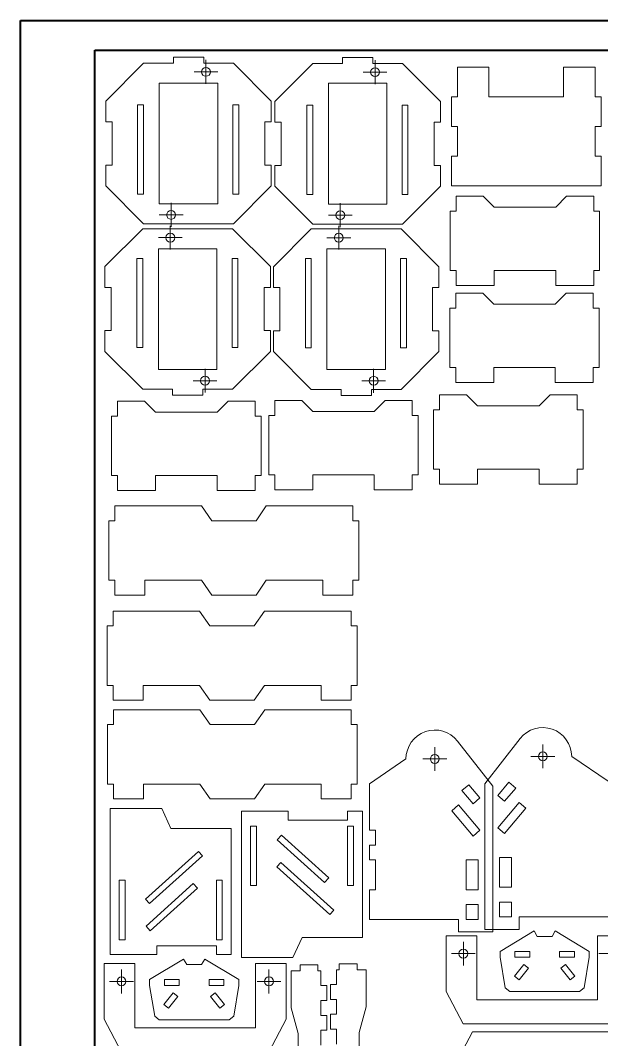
# Model space of a CAD drawing. Header units: millimetres. Extents: x 0 to 1189, y 0 to 841.
# Drawn here: x 0.1 to 195.6, y 498.4 to 841.2 of the extents above; entities that cross this region are included whole.
import ezdxf

# ---------------------------------------------------------------- set-up
doc = ezdxf.new("R2010")
doc.units = ezdxf.units.MM

# ---------------------------------------------------------------- blocks, each defined once
blk = doc.blocks.new('SW_CENTERMARKSYMBOL_4')
at = {"color": 0, "linetype": 'Continuous', "lineweight": 0}
for p, q in [((0, 2.5), (0, 4)), ((-2.5, 0), (-4, 0)), ((0, 0), (-2.5, 0)), ((0, 0), (0, 2.5)), ((0, 0), (0, -2.5)), ((0, 0), (2.5, 0)), ((2.5, 0), (4, 0)), ((0, -2.5), (0, -4))]:
    blk.add_line(p, q, dxfattribs=at)
blk = doc.blocks.new('SW_CENTERMARKSYMBOL_5')
at = {"color": 0, "linetype": 'Continuous', "lineweight": 0}
for p, q in [((0, 2.5), (0, 4)), ((-2.5, 0), (-4, 0)), ((0, 0), (-2.5, 0)), ((0, 0), (0, 2.5)), ((0, 0), (0, -2.5)), ((0, 0), (2.5, 0)), ((2.5, 0), (4, 0)), ((0, -2.5), (0, -4))]:
    blk.add_line(p, q, dxfattribs=at)
blk = doc.blocks.new('SW_CENTERMARKSYMBOL_6')
at = {"color": 0, "linetype": 'Continuous', "lineweight": 0}
for p, q in [((0, 2.5), (0, 4)), ((-2.5, 0), (-4, 0)), ((0, 0), (-2.5, 0)), ((0, 0), (0, 2.5)), ((0, 0), (0, -2.5)), ((0, 0), (2.5, 0)), ((2.5, 0), (4, 0)), ((0, -2.5), (0, -4))]:
    blk.add_line(p, q, dxfattribs=at)
blk = doc.blocks.new('SW_CENTERMARKSYMBOL_7')
at = {"color": 0, "linetype": 'Continuous', "lineweight": 0}
for p, q in [((0, 2.5), (0, 4)), ((-2.5, 0), (-4, 0)), ((0, 0), (-2.5, 0)), ((0, 0), (0, 2.5)), ((0, 0), (0, -2.5)), ((0, 0), (2.5, 0)), ((2.5, 0), (4, 0)), ((0, -2.5), (0, -4))]:
    blk.add_line(p, q, dxfattribs=at)
blk = doc.blocks.new('SW_CENTERMARKSYMBOL_12')
at = {"color": 0, "linetype": 'Continuous', "lineweight": 0}
for p, q in [((0, 2.5), (0, 4)), ((-2.5, 0), (-4, 0)), ((0, 0), (-2.5, 0)), ((0, 0), (0, 2.5)), ((0, 0), (0, -2.5)), ((0, 0), (2.5, 0)), ((2.5, 0), (4, 0)), ((0, -2.5), (0, -4))]:
    blk.add_line(p, q, dxfattribs=at)
blk = doc.blocks.new('SW_CENTERMARKSYMBOL_13')
at = {"color": 0, "linetype": 'Continuous', "lineweight": 0}
for p, q in [((0, 2.5), (0, 4)), ((-2.5, 0), (-4, 0)), ((0, 0), (-2.5, 0)), ((0, 0), (0, 2.5)), ((0, 0), (0, -2.5)), ((0, 0), (2.5, 0)), ((2.5, 0), (4, 0)), ((0, -2.5), (0, -4))]:
    blk.add_line(p, q, dxfattribs=at)
blk = doc.blocks.new('SW_CENTERMARKSYMBOL_91')
at = {"color": 0, "linetype": 'Continuous', "lineweight": 0}
for p, q in [((0, 2.5), (0, 4)), ((-2.5, 0), (-4, 0)), ((0, 0), (-2.5, 0)), ((0, 0), (0, 2.5)), ((0, 0), (0, -2.5)), ((0, 0), (2.5, 0)), ((2.5, 0), (4, 0)), ((0, -2.5), (0, -4))]:
    blk.add_line(p, q, dxfattribs=at)
blk = doc.blocks.new('SW_CENTERMARKSYMBOL_92')
at = {"color": 0, "linetype": 'Continuous', "lineweight": 0}
for p, q in [((0, 2.5), (0, 4)), ((-2.5, 0), (-4, 0)), ((0, 0), (-2.5, 0)), ((0, 0), (0, 2.5)), ((0, 0), (0, -2.5)), ((0, 0), (2.5, 0)), ((2.5, 0), (4, 0)), ((0, -2.5), (0, -4))]:
    blk.add_line(p, q, dxfattribs=at)
blk = doc.blocks.new('SW_CENTERMARKSYMBOL_93')
at = {"color": 0, "linetype": 'Continuous', "lineweight": 0}
for p, q in [((0, 2.5), (0, 4)), ((-2.5, 0), (-4, 0)), ((0, 0), (-2.5, 0)), ((0, 0), (0, 2.5)), ((0, 0), (0, -2.5)), ((0, 0), (2.5, 0)), ((2.5, 0), (4, 0)), ((0, -2.5), (0, -4))]:
    blk.add_line(p, q, dxfattribs=at)
blk = doc.blocks.new('SW_CENTERMARKSYMBOL_94')
at = {"color": 0, "linetype": 'Continuous', "lineweight": 0}
for p, q in [((0, 2.5), (0, 4)), ((-2.5, 0), (-4, 0)), ((0, 0), (-2.5, 0)), ((0, 0), (0, 2.5)), ((0, 0), (0, -2.5)), ((0, 0), (2.5, 0)), ((2.5, 0), (4, 0)), ((0, -2.5), (0, -4))]:
    blk.add_line(p, q, dxfattribs=at)
blk = doc.blocks.new('SW_CENTERMARKSYMBOL_95')
at = {"color": 0, "linetype": 'Continuous', "lineweight": 0}
for p, q in [((0, 2.5), (0, 4)), ((-2.5, 0), (-4, 0)), ((0, 0), (-2.5, 0)), ((0, 0), (0, 2.5)), ((0, 0), (0, -2.5)), ((0, 0), (2.5, 0)), ((2.5, 0), (4, 0)), ((0, -2.5), (0, -4))]:
    blk.add_line(p, q, dxfattribs=at)
blk = doc.blocks.new('SW_CENTERMARKSYMBOL_96')
at = {"color": 0, "linetype": 'Continuous', "lineweight": 0}
for p, q in [((0, 2.5), (0, 4)), ((-2.5, 0), (-4, 0)), ((0, 0), (-2.5, 0)), ((0, 0), (0, 2.5)), ((0, 0), (0, -2.5)), ((0, 0), (2.5, 0)), ((2.5, 0), (4, 0)), ((0, -2.5), (0, -4))]:
    blk.add_line(p, q, dxfattribs=at)
blk = doc.blocks.new('SW_CENTERMARKSYMBOL_97')
at = {"color": 0, "linetype": 'Continuous', "lineweight": 0}
for p, q in [((0, 2.5), (0, 4)), ((-2.5, 0), (-4, 0)), ((0, 0), (-2.5, 0)), ((0, 0), (0, 2.5)), ((0, 0), (0, -2.5)), ((0, 0), (2.5, 0)), ((2.5, 0), (4, 0)), ((0, -2.5), (0, -4))]:
    blk.add_line(p, q, dxfattribs=at)
blk = doc.blocks.new('SW_CENTERMARKSYMBOL_98')
at = {"color": 0, "linetype": 'Continuous', "lineweight": 0}
for p, q in [((0, 2.5), (0, 4)), ((-2.5, 0), (-4, 0)), ((0, 0), (-2.5, 0)), ((0, 0), (0, 2.5)), ((0, 0), (0, -2.5)), ((0, 0), (2.5, 0)), ((2.5, 0), (4, 0)), ((0, -2.5), (0, -4))]:
    blk.add_line(p, q, dxfattribs=at)

msp = doc.modelspace()

# ---------------------------------------------------------------- linework, layer by layer
at = {"color": 7, "linetype": 'Continuous', "lineweight": 40}
for p, q in [((0.08, 0.21), (0.08, 841.21)), ((0.08, 841.21), (1189.08, 841.21)), ((25.08, 10.21), (25.08, 831.21)), ((25.08, 831.21), (1179.08, 831.21))]:
    msp.add_line(p, q, dxfattribs=at)
at = {"color": 7, "linetype": 'Continuous', "lineweight": 15}
for p, q in [((41.52, 826.8), (28.79, 814.07)), ((51.52, 826.8), (41.52, 826.8)), ((51.52, 828.8), (51.52, 826.8)), ((61.72, 828.8), (51.52, 828.8)), ((61.72, 826.8), (61.72, 828.8)), ((71.72, 826.8), (61.72, 826.8)), ((84.45, 814.07), (71.72, 826.8)), ((98.42, 826.7), (85.69, 813.98)), ((108.42, 826.7), (98.42, 826.7)), ((108.42, 828.7), (108.42, 826.7)), ((118.62, 828.7), (108.42, 828.7)), ((118.62, 826.7), (118.62, 828.7)), ((128.62, 826.7), (118.62, 826.7)), ((141.35, 813.98), (128.62, 826.7)), ((157.63, 825.53), (147.06, 825.53)), ((147.06, 825.53), (147.06, 815.53)), ((157.63, 815.53), (157.63, 825.53)), ((182.78, 825.53), (182.78, 815.53)), ((193.35, 825.53), (182.78, 825.53)), ((193.35, 815.53), (193.35, 825.53)), ((66.47, 820.15), (46.77, 820.15)), ((46.77, 820.15), (46.77, 779.55)), ((66.47, 779.55), (66.47, 820.15)), ((123.37, 820.05), (103.67, 820.05)), ((103.67, 820.05), (103.67, 779.45)), ((123.37, 779.45), (123.37, 820.05)), ((28.79, 814.07), (28.79, 807.07)), ((39.52, 812.8), (39.52, 782.8)), ((41.52, 812.8), (39.52, 812.8)), ((41.52, 782.8), (41.52, 812.8)), ((73.52, 812.8), (71.52, 812.8)), ((71.52, 812.8), (71.52, 782.8)), ((73.52, 782.8), (73.52, 812.8)), ((84.45, 807.07), (84.45, 814.07)), ((85.69, 813.98), (85.69, 806.98)), ((96.42, 812.7), (96.42, 782.7)), ((98.42, 812.7), (96.42, 812.7)), ((98.42, 782.7), (98.42, 812.7)), ((130.42, 812.7), (128.42, 812.7)), ((128.42, 812.7), (128.42, 782.7)), ((130.42, 782.7), (130.42, 812.7)), ((141.35, 806.98), (141.35, 813.98)), ((145.06, 815.53), (145.06, 805.53)), ((147.06, 815.53), (145.06, 815.53)), ((182.78, 815.53), (157.63, 815.53)), ((195.35, 815.53), (193.35, 815.53)), ((195.35, 805.53), (195.35, 815.53)), ((28.79, 807.07), (30.93, 807.07)), ((30.93, 807.07), (30.93, 792.52)), ((82.32, 807.07), (84.45, 807.07)), ((82.32, 792.52), (82.32, 807.07)), ((85.69, 806.98), (87.83, 806.98)), ((87.83, 806.98), (87.83, 792.43)), ((139.22, 806.98), (141.35, 806.98)), ((139.22, 792.43), (139.22, 806.98)), ((145.06, 805.53), (147.06, 805.53)), ((147.06, 805.53), (147.06, 795.53)), ((193.35, 805.53), (195.35, 805.53)), ((193.35, 795.53), (193.35, 805.53)), ((145.06, 795.53), (145.06, 785.53)), ((147.06, 795.53), (145.06, 795.53)), ((195.35, 795.53), (193.35, 795.53)), ((195.35, 785.53), (195.35, 795.53)), ((28.79, 792.52), (28.79, 785.52)), ((30.93, 792.52), (28.79, 792.52)), ((84.45, 792.52), (82.32, 792.52)), ((84.45, 785.52), (84.45, 792.52)), ((85.69, 792.43), (85.69, 785.43)), ((87.83, 792.43), (85.69, 792.43)), ((141.35, 792.43), (139.22, 792.43)), ((141.35, 785.43), (141.35, 792.43)), ((28.79, 785.52), (41.52, 772.8)), ((71.72, 772.8), (84.45, 785.52)), ((85.69, 785.43), (98.42, 772.7)), ((128.62, 772.7), (141.35, 785.43)), ((145.06, 785.53), (195.35, 785.53)), ((39.52, 782.8), (41.52, 782.8)), ((71.52, 782.8), (73.52, 782.8)), ((96.42, 782.7), (98.42, 782.7)), ((128.42, 782.7), (130.42, 782.7)), ((155.7, 782.06), (146.6, 782.06)), ((146.6, 782.06), (146.6, 777.06)), ((159.4, 778.37), (155.7, 782.06)), ((183.79, 782.06), (180.1, 778.37)), ((192.89, 782.06), (183.79, 782.06)), ((192.89, 777.06), (192.89, 782.06)), ((46.77, 779.55), (66.47, 779.55)), ((103.67, 779.45), (123.37, 779.45)), ((180.1, 778.37), (159.4, 778.37)), ((144.6, 777.06), (144.6, 757.06)), ((146.6, 777.06), (144.6, 777.06)), ((194.89, 777.06), (192.89, 777.06)), ((194.89, 757.06), (194.89, 777.06)), ((41.52, 772.8), (71.72, 772.8)), ((98.42, 772.7), (128.62, 772.7)), ((28.52, 758.42), (41.25, 771.14)), ((41.25, 771.14), (71.45, 771.14)), ((71.45, 771.14), (84.18, 758.42)), ((85.18, 758.37), (97.91, 771.1)), ((97.91, 771.1), (128.12, 771.1)), ((128.12, 771.1), (140.85, 758.37)), ((39.25, 761.14), (41.25, 761.14)), ((39.25, 731.14), (39.25, 761.14)), ((41.25, 761.14), (41.25, 731.14)), ((46.5, 764.39), (66.2, 764.39)), ((46.5, 723.79), (46.5, 764.39)), ((66.2, 764.39), (66.2, 723.79)), ((71.25, 731.14), (71.25, 761.14)), ((71.25, 761.14), (73.25, 761.14)), ((73.25, 761.14), (73.25, 731.14)), ((95.91, 761.1), (97.91, 761.1)), ((95.91, 731.1), (95.91, 761.1)), ((97.91, 761.1), (97.91, 731.1)), ((103.16, 764.35), (122.87, 764.35)), ((103.16, 723.75), (103.16, 764.35)), ((122.87, 764.35), (122.87, 723.75)), ((127.91, 731.1), (127.91, 761.1)), ((127.91, 761.1), (129.91, 761.1)), ((129.91, 761.1), (129.91, 731.1)), ((28.52, 751.42), (28.52, 758.42)), ((84.18, 758.42), (84.18, 751.42)), ((85.18, 751.37), (85.18, 758.37)), ((140.85, 758.37), (140.85, 751.37)), ((144.6, 757.06), (146.6, 757.06)), ((146.6, 757.06), (146.6, 752.06)), ((159.4, 757.06), (180.1, 757.06)), ((159.4, 752.06), (159.4, 757.06)), ((180.1, 757.06), (180.1, 752.06)), ((192.89, 757.06), (194.89, 757.06)), ((192.89, 752.06), (192.89, 757.06)), ((30.65, 751.42), (28.52, 751.42)), ((30.65, 736.87), (30.65, 751.42)), ((84.18, 751.42), (82.04, 751.42)), ((82.04, 751.42), (82.04, 736.87)), ((87.32, 751.37), (85.18, 751.37)), ((87.32, 736.83), (87.32, 751.37)), ((140.85, 751.37), (138.71, 751.37)), ((138.71, 751.37), (138.71, 736.83)), ((146.6, 752.06), (159.4, 752.06)), ((180.1, 752.06), (192.89, 752.06)), ((155.56, 749.42), (146.47, 749.42)), ((146.47, 749.42), (146.47, 744.42)), ((159.26, 745.73), (155.56, 749.42)), ((183.66, 749.42), (179.96, 745.73)), ((192.76, 749.42), (183.66, 749.42)), ((192.76, 744.42), (192.76, 749.42)), ((144.47, 744.42), (144.47, 724.42)), ((146.47, 744.42), (144.47, 744.42)), ((179.96, 745.73), (159.26, 745.73)), ((194.76, 744.42), (192.76, 744.42)), ((194.76, 724.42), (194.76, 744.42)), ((28.52, 729.87), (28.52, 736.87)), ((28.52, 736.87), (30.65, 736.87)), ((82.04, 736.87), (84.18, 736.87)), ((84.18, 736.87), (84.18, 729.87)), ((85.18, 729.83), (85.18, 736.83)), ((85.18, 736.83), (87.32, 736.83)), ((138.71, 736.83), (140.85, 736.83)), ((140.85, 736.83), (140.85, 729.83)), ((41.25, 731.14), (39.25, 731.14)), ((73.25, 731.14), (71.25, 731.14)), ((97.91, 731.1), (95.91, 731.1)), ((129.91, 731.1), (127.91, 731.1)), ((41.25, 717.14), (28.52, 729.87)), ((84.18, 729.87), (71.45, 717.14)), ((97.91, 717.1), (85.18, 729.83)), ((140.85, 729.83), (128.12, 717.1)), ((66.2, 723.79), (46.5, 723.79)), ((122.87, 723.75), (103.16, 723.75)), ((144.47, 724.42), (146.47, 724.42)), ((146.47, 724.42), (146.47, 719.42)), ((159.26, 724.42), (179.96, 724.42)), ((159.26, 719.42), (159.26, 724.42)), ((179.96, 724.42), (179.96, 719.42)), ((192.76, 724.42), (194.76, 724.42)), ((192.76, 719.42), (192.76, 724.42)), ((51.25, 717.14), (41.25, 717.14)), ((51.25, 715.14), (51.25, 717.14)), ((71.45, 717.14), (61.45, 717.14)), ((61.45, 717.14), (61.45, 715.14)), ((107.91, 717.1), (97.91, 717.1)), ((107.91, 715.1), (107.91, 717.1)), ((128.12, 717.1), (118.12, 717.1)), ((118.12, 717.1), (118.12, 715.1)), ((146.47, 719.42), (159.26, 719.42)), ((179.96, 719.42), (192.76, 719.42)), ((41.82, 713.1), (32.73, 713.1)), ((32.73, 713.1), (32.73, 708.1)), ((45.52, 709.4), (41.82, 713.1)), ((61.45, 715.14), (51.25, 715.14)), ((69.92, 713.1), (66.22, 709.4)), ((79.02, 713.1), (69.92, 713.1)), ((79.02, 708.1), (79.02, 713.1)), ((94.7, 713.35), (85.6, 713.35)), ((85.6, 713.35), (85.6, 708.35)), ((98.39, 709.66), (94.7, 713.35)), ((118.12, 715.1), (107.91, 715.1)), ((122.79, 713.35), (119.1, 709.66)), ((131.89, 713.35), (122.79, 713.35)), ((131.89, 708.35), (131.89, 713.35)), ((150.11, 715.24), (141.01, 715.24)), ((141.01, 715.24), (141.01, 710.24)), ((153.81, 711.54), (150.11, 715.24)), ((178.21, 715.24), (174.51, 711.54)), ((187.31, 715.24), (178.21, 715.24)), ((187.31, 710.24), (187.31, 715.24)), ((119.1, 709.66), (98.39, 709.66)), ((139.01, 710.24), (139.01, 690.24)), ((141.01, 710.24), (139.01, 710.24)), ((174.51, 711.54), (153.81, 711.54)), ((189.31, 710.24), (187.31, 710.24)), ((189.31, 690.24), (189.31, 710.24)), ((30.73, 708.1), (30.73, 688.1)), ((32.73, 708.1), (30.73, 708.1)), ((66.22, 709.4), (45.52, 709.4)), ((81.02, 708.1), (79.02, 708.1)), ((81.02, 688.1), (81.02, 708.1)), ((83.6, 708.35), (83.6, 688.35)), ((85.6, 708.35), (83.6, 708.35)), ((133.89, 708.35), (131.89, 708.35)), ((133.89, 688.35), (133.89, 708.35)), ((139.01, 690.24), (141.01, 690.24)), ((141.01, 690.24), (141.01, 685.24)), ((153.81, 690.24), (174.51, 690.24)), ((153.81, 685.24), (153.81, 690.24)), ((174.51, 690.24), (174.51, 685.24)), ((187.31, 690.24), (189.31, 690.24)), ((187.31, 685.24), (187.31, 690.24)), ((30.73, 688.1), (32.73, 688.1)), ((32.73, 688.1), (32.73, 683.1)), ((45.52, 688.1), (66.22, 688.1)), ((45.52, 683.1), (45.52, 688.1)), ((66.22, 688.1), (66.22, 683.1)), ((79.02, 688.1), (81.02, 688.1)), ((79.02, 683.1), (79.02, 688.1)), ((83.6, 688.35), (85.6, 688.35)), ((85.6, 688.35), (85.6, 683.35)), ((98.39, 688.35), (119.1, 688.35)), ((98.39, 683.35), (98.39, 688.35)), ((119.1, 688.35), (119.1, 683.35)), ((131.89, 688.35), (133.89, 688.35)), ((131.89, 683.35), (131.89, 688.35)), ((32.73, 683.1), (45.52, 683.1)), ((66.22, 683.1), (79.02, 683.1)), ((85.6, 683.35), (98.39, 683.35)), ((119.1, 683.35), (131.89, 683.35)), ((141.01, 685.24), (153.81, 685.24)), ((174.51, 685.24), (187.31, 685.24)), ((60.95, 677.89), (31.87, 677.89)), ((31.87, 677.89), (31.87, 672.89)), ((64.42, 672.89), (60.95, 677.89)), ((82.79, 677.89), (79.32, 672.89)), ((111.87, 677.89), (82.79, 677.89)), ((111.87, 672.89), (111.87, 677.89)), ((29.87, 672.89), (29.87, 652.89)), ((31.87, 672.89), (29.87, 672.89)), ((79.32, 672.89), (64.42, 672.89)), ((113.87, 672.89), (111.87, 672.89)), ((113.87, 652.89), (113.87, 672.89)), ((29.87, 652.89), (31.87, 652.89)), ((31.87, 652.89), (31.87, 647.89)), ((41.96, 652.89), (60.95, 652.89)), ((41.96, 647.89), (41.96, 652.89)), ((60.95, 652.89), (64.42, 647.89)), ((79.32, 647.89), (82.79, 652.89)), ((82.79, 652.89), (101.78, 652.89)), ((101.78, 652.89), (101.78, 647.89)), ((111.87, 652.89), (113.87, 652.89)), ((111.87, 647.89), (111.87, 652.89)), ((31.87, 647.89), (41.96, 647.89)), ((64.42, 647.89), (79.32, 647.89)), ((101.78, 647.89), (111.87, 647.89)), ((60.37, 642.53), (31.29, 642.53)), ((31.29, 642.53), (31.29, 637.53)), ((63.84, 637.53), (60.37, 642.53)), ((82.21, 642.53), (78.74, 637.53)), ((111.29, 642.53), (82.21, 642.53)), ((111.29, 637.53), (111.29, 642.53)), ((29.29, 637.53), (29.29, 617.53)), ((31.29, 637.53), (29.29, 637.53)), ((78.74, 637.53), (63.84, 637.53)), ((113.29, 637.53), (111.29, 637.53)), ((113.29, 617.53), (113.29, 637.53)), ((29.29, 617.53), (31.29, 617.53)), ((31.29, 617.53), (31.29, 612.53)), ((41.38, 617.53), (60.37, 617.53)), ((41.38, 612.53), (41.38, 617.53)), ((60.37, 617.53), (63.84, 612.53)), ((78.74, 612.53), (82.21, 617.53)), ((82.21, 617.53), (101.2, 617.53)), ((101.2, 617.53), (101.2, 612.53)), ((111.29, 617.53), (113.29, 617.53)), ((111.29, 612.53), (111.29, 617.53)), ((31.29, 612.53), (41.38, 612.53)), ((63.84, 612.53), (78.74, 612.53)), ((101.2, 612.53), (111.29, 612.53)), ((60.46, 609.37), (31.37, 609.37)), ((31.37, 609.37), (31.37, 604.37)), ((63.93, 604.37), (60.46, 609.37)), ((82.29, 609.37), (78.82, 604.37)), ((111.37, 609.37), (82.29, 609.37)), ((111.37, 604.37), (111.37, 609.37)), ((29.37, 604.37), (29.37, 584.37)), ((31.37, 604.37), (29.37, 604.37)), ((78.82, 604.37), (63.93, 604.37)), ((113.37, 604.37), (111.37, 604.37)), ((113.37, 584.37), (113.37, 604.37)), ((158.98, 583.62), (147.09, 598.81)), ((156.25, 584.45), (168.14, 599.64)), ((185.48, 593.66), (197.75, 585.32)), ((129.75, 592.83), (117.48, 584.49)), ((29.37, 584.37), (31.37, 584.37)), ((31.37, 584.37), (31.37, 579.37)), ((41.46, 584.37), (60.46, 584.37)), ((41.46, 579.37), (41.46, 584.37)), ((60.46, 584.37), (63.93, 579.37)), ((78.82, 579.37), (82.29, 584.37)), ((82.29, 584.37), (101.28, 584.37)), ((101.28, 584.37), (101.28, 579.37)), ((111.37, 584.37), (113.37, 584.37)), ((111.37, 579.37), (111.37, 584.37)), ((117.48, 584.49), (117.48, 568.83)), ((150.86, 584.14), (148.57, 582.21)), ((154.59, 579.7), (150.86, 584.14)), ((156.25, 535.48), (156.25, 584.45)), ((158.98, 534.65), (158.98, 583.62)), ((160.64, 580.53), (164.37, 584.96)), ((166.66, 583.03), (162.93, 578.6)), ((164.37, 584.96), (166.66, 583.03)), ((31.37, 579.37), (41.46, 579.37)), ((63.93, 579.37), (78.82, 579.37)), ((101.28, 579.37), (111.37, 579.37)), ((148.57, 582.21), (152.3, 577.77)), ((152.3, 577.77), (154.59, 579.7)), ((162.93, 578.6), (160.64, 580.53)), ((47.6, 576.2), (30.32, 576.2)), ((30.32, 576.2), (30.32, 526.99)), ((50.65, 569.47), (47.6, 576.2)), ((147.44, 577.33), (145.14, 575.4)), ((154.59, 568.82), (147.44, 577.33)), ((160.64, 569.65), (167.79, 578.16)), ((170.09, 576.23), (162.93, 567.72)), ((167.79, 578.16), (170.09, 576.23)), ((74.47, 575.24), (90.13, 575.24)), ((74.47, 526.02), (74.47, 575.24)), ((90.13, 575.24), (90.13, 572.24)), ((110.13, 572.24), (110.13, 575.24)), ((110.13, 575.24), (115.13, 575.24)), ((115.13, 575.24), (115.13, 532.76)), ((145.14, 575.4), (152.3, 566.89)), ((70.98, 569.47), (50.65, 569.47)), ((70.98, 526.99), (70.98, 569.47)), ((77.47, 570.24), (79.47, 570.24)), ((77.47, 550.24), (77.47, 570.24)), ((79.47, 570.24), (79.47, 550.24)), ((90.13, 572.24), (110.13, 572.24)), ((110.13, 570.24), (112.13, 570.24)), ((110.13, 550.24), (110.13, 570.24)), ((112.13, 570.24), (112.13, 550.24)), ((162.93, 567.72), (160.64, 569.65)), ((86.48, 565.62), (87.91, 567.2)), ((87.91, 567.2), (103.81, 552.86)), ((117.48, 568.83), (119.48, 568.83)), ((119.48, 568.83), (119.48, 563.83)), ((152.3, 566.89), (154.59, 568.82)), ((102.39, 551.27), (86.48, 565.62)), ((117.48, 563.83), (117.48, 558.83)), ((119.48, 563.83), (117.48, 563.83)), ((59.99, 561.72), (42.2, 545.68)), ((43.53, 544.21), (61.32, 560.25)), ((61.32, 560.25), (59.99, 561.72)), ((117.48, 558.83), (119.48, 558.83)), ((119.48, 558.83), (119.48, 548.83)), ((153.98, 558.83), (149.98, 558.83)), ((149.98, 558.83), (149.98, 548.83)), ((153.98, 548.83), (153.98, 558.83)), ((161.25, 559.66), (165.25, 559.66)), ((161.25, 549.66), (161.25, 559.66)), ((165.25, 559.66), (165.25, 549.66)), ((86.35, 556.55), (87.67, 558.01)), ((104.14, 540.5), (86.35, 556.55)), ((87.67, 558.01), (105.46, 541.97)), ((35.32, 551.99), (33.32, 551.99)), ((33.32, 551.99), (33.32, 531.99)), ((35.32, 531.99), (35.32, 551.99)), ((67.98, 551.99), (65.98, 551.99)), ((65.98, 551.99), (65.98, 531.99)), ((67.98, 531.99), (67.98, 551.99)), ((103.81, 552.86), (102.39, 551.27)), ((58.24, 550.95), (42.34, 536.61)), ((43.76, 535.02), (59.67, 549.37)), ((59.67, 549.37), (58.24, 550.95)), ((79.47, 550.24), (77.47, 550.24)), ((112.13, 550.24), (110.13, 550.24)), ((117.48, 548.83), (117.48, 538.83)), ((119.48, 548.83), (117.48, 548.83)), ((149.98, 548.83), (153.98, 548.83)), ((165.25, 549.66), (161.25, 549.66)), ((42.2, 545.68), (43.53, 544.21)), ((105.46, 541.97), (104.14, 540.5)), ((153.98, 543.83), (149.98, 543.83)), ((149.98, 543.83), (149.98, 538.83)), ((153.98, 538.83), (153.98, 543.83)), ((161.25, 544.66), (165.25, 544.66)), ((161.25, 539.66), (161.25, 544.66)), ((165.25, 544.66), (165.25, 539.66)), ((117.48, 538.83), (147.38, 538.83)), ((147.38, 538.83), (147.38, 534.65)), ((149.98, 538.83), (153.98, 538.83)), ((165.25, 539.66), (161.25, 539.66)), ((197.75, 539.66), (167.85, 539.66)), ((167.85, 539.66), (167.85, 535.48)), ((42.34, 536.61), (43.76, 535.02)), ((167.85, 535.48), (156.25, 535.48)), ((172.83, 534.95), (161.4, 528.09)), ((173.92, 533.12), (172.83, 534.95)), ((179.98, 534.95), (178.89, 533.12)), ((191.4, 528.09), (179.98, 534.95)), ((33.32, 531.99), (35.32, 531.99)), ((65.98, 531.99), (67.98, 531.99)), ((94.8, 532.76), (91.74, 526.02)), ((115.13, 532.76), (94.8, 532.76)), ((143.25, 533.34), (143.25, 514.64)), ((153.55, 533.34), (143.25, 533.34)), ((147.38, 534.65), (158.98, 534.65)), ((153.55, 511.74), (153.55, 533.34)), ((178.89, 533.12), (173.92, 533.12)), ((194.15, 533.34), (194.15, 511.74)), ((204.45, 533.34), (194.15, 533.34)), ((45.98, 529.99), (65.98, 529.99)), ((45.98, 526.99), (45.98, 529.99)), ((65.98, 529.99), (65.98, 526.99)), ((161.4, 528.09), (161.4, 526.09)), ((171.4, 528.09), (166.4, 528.09)), ((166.4, 528.09), (166.4, 526.09)), ((171.4, 526.09), (171.4, 528.09)), ((186.4, 528.09), (181.4, 528.09)), ((181.4, 528.09), (181.4, 526.09)), ((186.4, 526.09), (186.4, 528.09)), ((191.4, 526.09), (191.4, 528.09)), ((30.32, 526.99), (45.98, 526.99)), ((54.95, 525.46), (43.53, 518.61)), ((56.04, 523.64), (54.95, 525.46)), ((62.11, 525.46), (61.01, 523.64)), ((73.53, 518.61), (62.11, 525.46)), ((65.98, 526.99), (70.98, 526.99)), ((91.74, 526.02), (74.47, 526.02)), ((161.4, 526.09), (163.12, 515.84)), ((166.4, 526.09), (171.4, 526.09)), ((181.4, 526.09), (186.4, 526.09)), ((189.69, 515.84), (191.4, 526.09)), ((28.28, 523.98), (28.28, 505.28)), ((38.58, 523.98), (28.28, 523.98)), ((38.58, 502.38), (38.58, 523.98)), ((61.01, 523.64), (56.04, 523.64)), ((79.18, 523.98), (79.18, 502.38)), ((89.48, 523.98), (79.18, 523.98)), ((89.48, 505.28), (89.48, 523.98)), ((94.13, 521.57), (91.13, 521.57)), ((91.13, 521.57), (91.13, 509.09)), ((94.13, 523.57), (94.13, 521.57)), ((100.13, 523.57), (94.13, 523.57)), ((100.13, 521.57), (100.13, 523.57)), ((101.13, 521.57), (100.13, 521.57)), ((101.13, 516.57), (101.13, 521.57)), ((106.34, 521.92), (106.34, 516.92)), ((107.34, 521.92), (106.34, 521.92)), ((107.34, 523.92), (107.34, 521.92)), ((113.34, 523.92), (107.34, 523.92)), ((113.34, 521.92), (113.34, 523.92)), ((116.34, 521.92), (113.34, 521.92)), ((116.34, 509.44), (116.34, 521.92)), ((169.36, 523.64), (166.24, 519.74)), ((167.8, 518.49), (170.93, 522.4)), ((170.93, 522.4), (169.36, 523.64)), ((183.44, 523.64), (181.88, 522.4)), ((181.88, 522.4), (185.01, 518.49)), ((186.57, 519.74), (183.44, 523.64)), ((43.53, 518.61), (43.53, 516.61)), ((53.53, 518.61), (48.53, 518.61)), ((48.53, 518.61), (48.53, 516.61)), ((53.53, 516.61), (53.53, 518.61)), ((68.53, 518.61), (63.53, 518.61)), ((63.53, 518.61), (63.53, 516.61)), ((68.53, 516.61), (68.53, 518.61)), ((73.53, 516.61), (73.53, 518.61)), ((166.24, 519.74), (167.8, 518.49)), ((185.01, 518.49), (186.57, 519.74)), ((43.53, 516.61), (45.24, 506.35)), ((48.53, 516.61), (53.53, 516.61)), ((63.53, 516.61), (68.53, 516.61)), ((71.81, 506.35), (73.53, 516.61)), ((103.13, 516.57), (101.13, 516.57)), ((103.13, 511.57), (103.13, 516.57)), ((104.34, 516.92), (104.34, 511.92)), ((106.34, 516.92), (104.34, 516.92)), ((143.25, 514.64), (148.99, 503.74)), ((163.12, 515.84), (164.68, 514.59)), ((164.68, 514.59), (188.13, 514.59)), ((188.13, 514.59), (189.69, 515.84)), ((51.49, 514.16), (48.36, 510.26)), ((49.93, 509.01), (53.05, 512.91)), ((53.05, 512.91), (51.49, 514.16)), ((65.57, 514.16), (64.01, 512.91)), ((64.01, 512.91), (67.13, 509.01)), ((68.69, 510.26), (65.57, 514.16)), ((101.13, 511.57), (103.13, 511.57)), ((101.13, 506.57), (101.13, 511.57)), ((104.34, 511.92), (106.34, 511.92)), ((106.34, 511.92), (106.34, 506.92)), ((194.15, 511.74), (153.55, 511.74)), ((48.36, 510.26), (49.93, 509.01)), ((67.13, 509.01), (68.69, 510.26)), ((91.13, 509.09), (93.52, 500.5)), ((113.96, 500.85), (116.34, 509.44)), ((28.28, 505.28), (34.02, 494.38)), ((45.24, 506.35), (46.8, 505.1)), ((46.8, 505.1), (70.25, 505.1)), ((70.25, 505.1), (71.81, 506.35)), ((83.75, 494.38), (89.48, 505.28)), ((103.13, 506.57), (101.13, 506.57)), ((103.13, 501.57), (103.13, 506.57)), ((104.34, 506.92), (104.34, 501.92)), ((106.34, 506.92), (104.34, 506.92)), ((79.18, 502.38), (38.58, 502.38)), ((93.52, 500.5), (93.52, 487.64)), ((101.13, 501.57), (103.13, 501.57)), ((101.13, 496.57), (101.13, 501.57)), ((104.34, 501.92), (106.34, 501.92)), ((106.34, 501.92), (106.34, 496.92)), ((113.96, 487.99), (113.96, 500.85)), ((152.14, 501.02), (146.4, 490.13)), ((148.99, 503.74), (198.72, 503.74)), ((201.86, 501.02), (152.14, 501.02))]:
    msp.add_line(p, q, dxfattribs=at)
for centre in [(62.47, 823.9), (119.37, 823.8), (50.77, 775.8), (107.67, 775.7), (50.5, 768.14), (107.16, 768.1), (62.2, 720.04), (118.87, 720), (139.45, 592.83), (175.78, 593.66), (149.05, 527.34), (34.08, 517.98), (83.68, 517.98)]:
    msp.add_circle(centre, 1.5, dxfattribs=at)
for centre, start, end in [((175.78, 593.66), 0, 141.9388), ((139.45, 592.83), 38.0612, 180)]:
    msp.add_arc(centre, 9.7, start, end, dxfattribs=at)

# ---------------------------------------------------------------- block references
at = {"color": 7, "linetype": 'Continuous', "lineweight": 0}
for name, p in [('SW_CENTERMARKSYMBOL_92', (62.47, 823.9)), ('SW_CENTERMARKSYMBOL_96', (119.37, 823.8)), ('SW_CENTERMARKSYMBOL_91', (50.77, 775.8)), ('SW_CENTERMARKSYMBOL_95', (107.67, 775.7)), ('SW_CENTERMARKSYMBOL_93', (50.5, 768.14)), ('SW_CENTERMARKSYMBOL_97', (107.16, 768.1)), ('SW_CENTERMARKSYMBOL_94', (62.2, 720.04)), ('SW_CENTERMARKSYMBOL_98', (118.87, 720)), ('SW_CENTERMARKSYMBOL_12', (139.45, 592.83)), ('SW_CENTERMARKSYMBOL_13', (175.78, 593.66)), ('SW_CENTERMARKSYMBOL_7', (149.05, 527.34)), ('SW_CENTERMARKSYMBOL_6', (198.65, 527.34)), ('SW_CENTERMARKSYMBOL_5', (34.08, 517.98)), ('SW_CENTERMARKSYMBOL_4', (83.68, 517.98))]:
    msp.add_blockref(name, p, dxfattribs=at)

doc.saveas('drawing.dxf')
